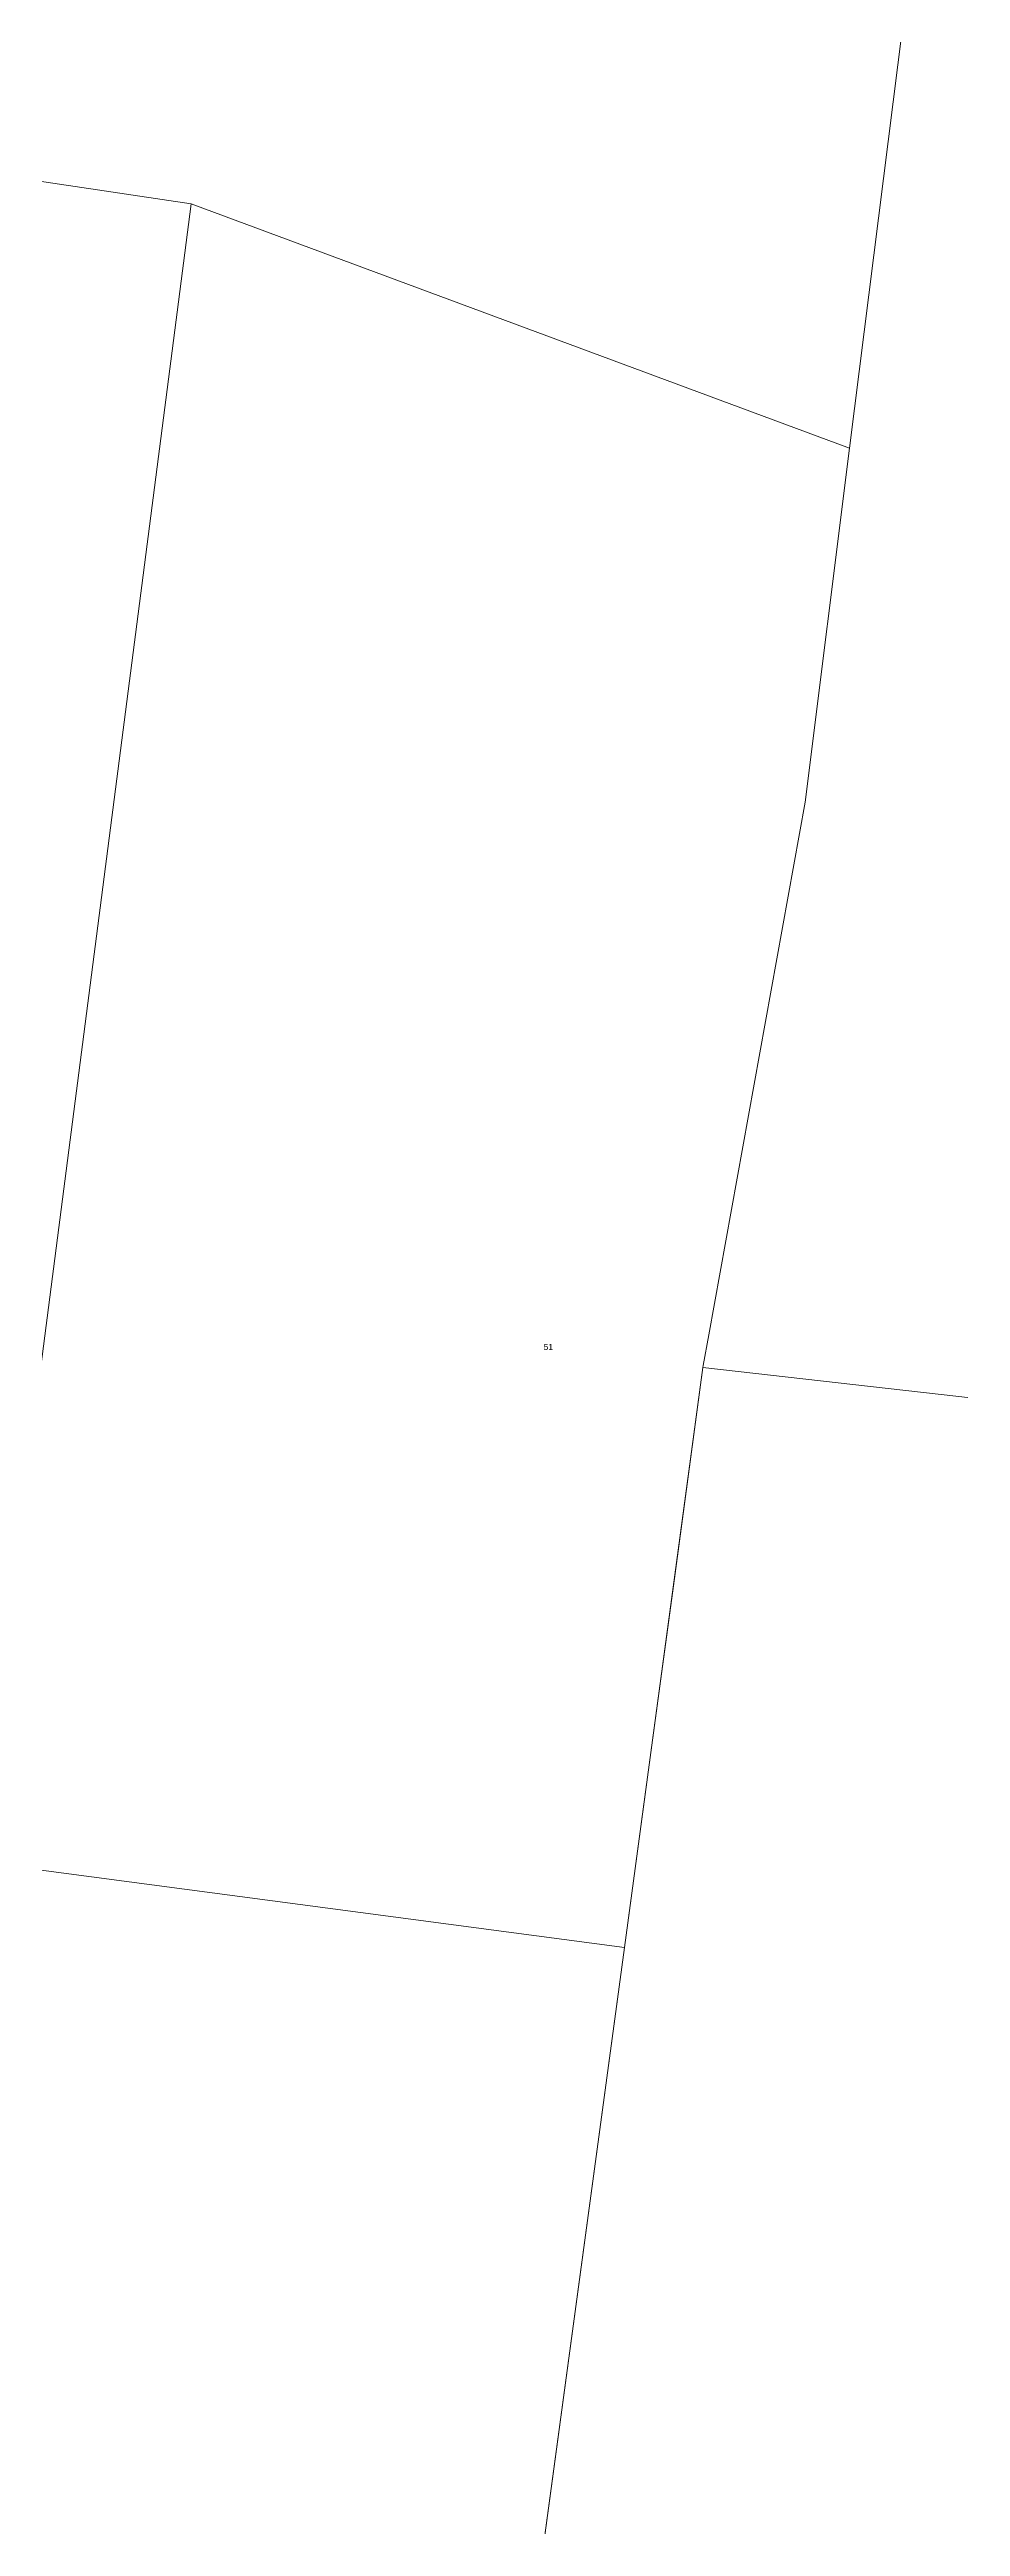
# Model space of a CAD drawing. Header units: metres. Extents: x 254239 to 260101, y 6186854 to 6190266.
# Drawn here: x 257800 to 258070, y 6188572 to 6189307 of the extents above; entities that cross this region are included whole.
import ezdxf

# ---------------------------------------------------------------- set-up
doc = ezdxf.new("R2010")
doc.units = ezdxf.units.M
doc.layers.add('Cadastre Land Parcels_SP_EXT', color=118, linetype='Continuous', lineweight=15)
doc.styles.get("Standard").update_dxf_attribs({"font": 'arial.ttf'})

msp = doc.modelspace()

# ---------------------------------------------------------------- linework, layer by layer
at = {"layer": 'Cadastre Land Parcels_SP_EXT', "linetype": 'Continuous'}
for points in [[(257264.235, 6189260.054), (257629.519, 6189204.109), (257641.447, 6189291.382), (257841.991, 6189261.439), (258037.284, 6189188.928), (258055.891, 6189337.278), (258055.429, 6189337.378), (257863.41, 6189366.352), (257660.398, 6189397.035), (257543.836, 6189414.647), (257405.291, 6189435.57), (257291.964, 6189452.596), (257290.475, 6189442.203), (257288.072, 6189425.41), (257287.845, 6189423.518), (257284.187, 6189398.002), (257274.52, 6189331.148), (257264.235, 6189260.054)], [(257576.605, 6188816.97), (257780.995, 6188789.435), (257841.991, 6189261.439), (257641.447, 6189291.382), (257629.519, 6189204.109), (257576.605, 6188816.97)], [(257778.108, 6188769.601), (257970.485, 6188744.079), (257976.54, 6188788.795), (257980.996, 6188821.697), (257984.814, 6188849.889), (257993.792, 6188916.184), (257993.869, 6188916.742), (257995.525, 6188925.897), (258024.114, 6189083.921), (258037.284, 6189188.928), (257841.991, 6189261.439), (257780.995, 6188789.435), (257778.108, 6188769.601)], [(258386.502, 6188470.165), (258434.268, 6188866.241), (257993.792, 6188916.184), (257970.485, 6188744.079), (257941.401, 6188528.865), (257961.42, 6188526.611), (257902.858, 6188001.93), (258049.944, 6187948.81), (258287.568, 6187873.4), (258314.432, 6187873.209), (258386.502, 6188470.165)], [(257536.667, 6188574.957), (257582.86, 6188569.707), (257941.401, 6188528.866), (257949.379, 6188587.905), (257970.485, 6188744.079), (257778.108, 6188769.601), (257570.1, 6188797.603), (257536.667, 6188574.957)]]:
    msp.add_lwpolyline(points, close=True, dxfattribs=at)
msp.add_lwpolyline([(258836.1901, 6189221.1541), (258561.2736, 6189264.9259), (258446.936, 6189285.6046), (258163.5301, 6189323.092), (258055.8914, 6189337.2783), (258037.2839, 6189188.9277), (258024.1137, 6189083.9214), (257995.5252, 6188925.8972), (257993.869, 6188916.7417), (257993.7919, 6188916.1844), (258434.2682, 6188866.2411), (258638.3569, 6188843.1188), (258697.9218, 6188745.5384)], dxfattribs=at)

# ---------------------------------------------------------------- texts
at = {"layer": 'Cadastre Land Parcels_SP_EXT'}
msp.add_text('51', height=1.8, dxfattribs=at).set_placement((257946.5428, 6188921.3839))

doc.saveas('drawing.dxf')
